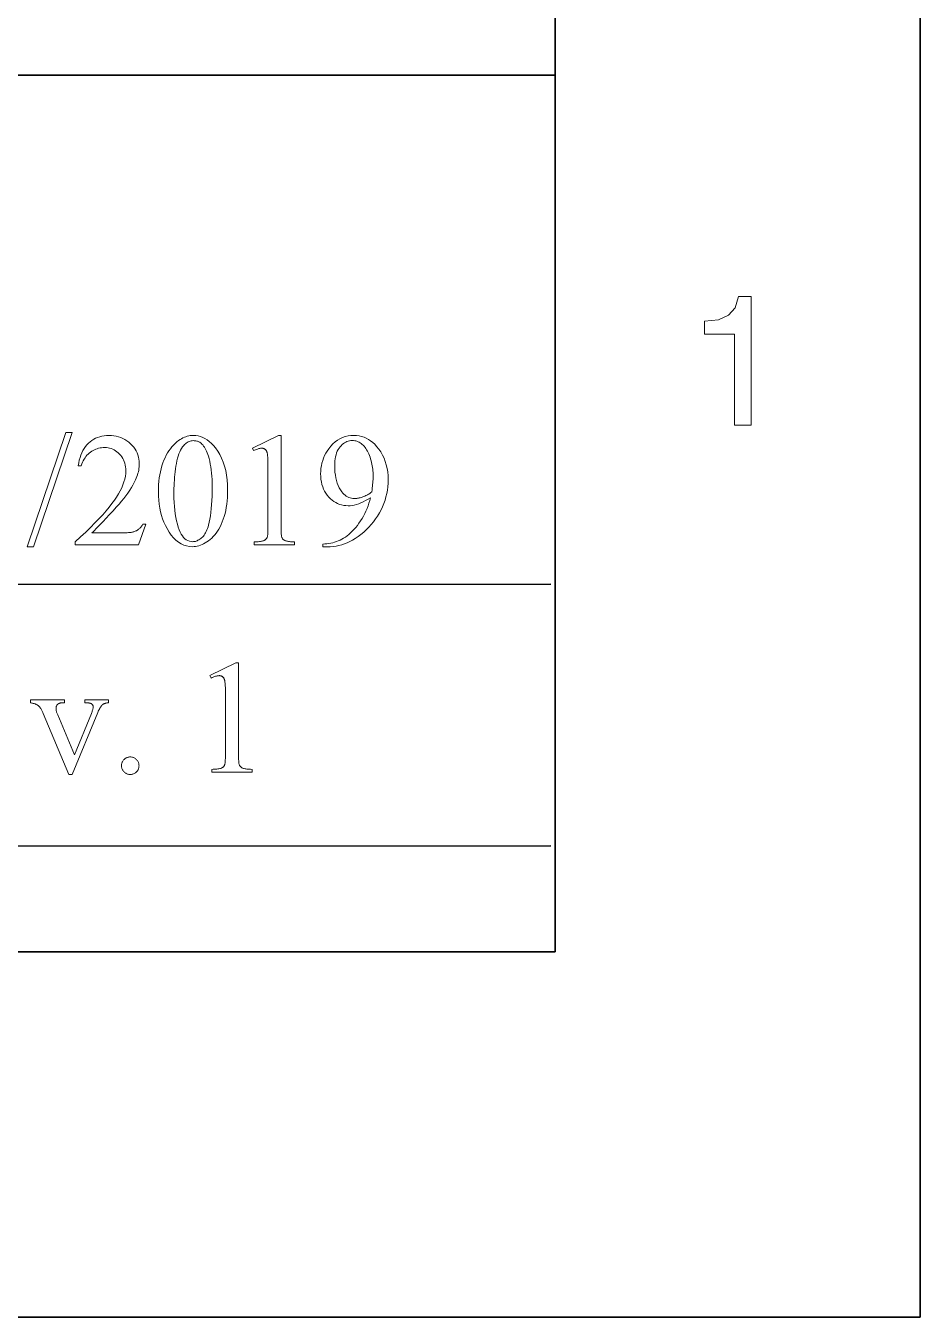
# Model space of a CAD drawing. Extents: x 0 to 297, y 0 to 210.
# Drawn here: x 272.5 to 297, y 0 to 35.35 of the extents above; entities that cross this region are included whole.
import ezdxf

# ---------------------------------------------------------------- set-up
doc = ezdxf.new("R2010")
doc.units = 0

msp = doc.modelspace()

# ---------------------------------------------------------------- linework, layer by layer
at = {"color": 7, "lineweight": 35}
for p, q in [((296.999512, 0.000561), (296.999512, 209.999969)), ((287, 10), (287, 200)), ((287, 70), (287, 10)), ((162, 34), (287, 34)), ((162, 20), (286.882111, 20.066713)), ((162, 12.832358), (286.882111, 12.899072)), ((10, 10), (287, 10)), ((97, 10), (287, 10)), ((296.999512, 0.000561), (0.00002, 0.000561))]:
    msp.add_line(p, q, dxfattribs=at)
at = {"color": 7, "lineweight": 13}
for points in [[(291.909241, 24.416786), (292.368164, 24.416786), (292.368164, 27.942001), (292.025208, 27.942001), (291.934448, 27.634365), (291.752899, 27.427593), (291.475525, 27.306557), (291.092224, 27.266211), (291.092224, 26.90814), (291.909241, 26.90814)], [(273.767426, 24.219904), (272.705414, 21.083639), (272.532379, 21.083639), (273.59436, 24.219904)], [(275.787598, 21.708729), (275.582123, 21.144201), (273.851776, 21.144201), (273.851776, 21.22423), (273.999939, 21.360971), (274.139099, 21.492607), (274.269196, 21.619141), (274.390259, 21.740568), (274.502258, 21.85689), (274.605255, 21.968109), (274.699188, 22.074223), (274.784088, 22.175232), (274.859924, 22.271137), (274.926758, 22.361937), (274.985931, 22.449429), (275.038879, 22.535406), (275.085602, 22.619867), (275.126099, 22.702816), (275.160339, 22.784252), (275.188385, 22.864172), (275.210175, 22.942579), (275.225739, 23.019472), (275.235107, 23.094851), (275.23822, 23.168715), (275.236511, 23.223524), (275.231384, 23.276342), (275.222839, 23.327171), (275.210876, 23.376011), (275.195496, 23.422859), (275.176697, 23.46772), (275.15448, 23.51059), (275.128845, 23.551468), (275.099792, 23.590359), (275.067352, 23.627258), (275.032501, 23.661367), (274.996307, 23.691887), (274.958771, 23.718815), (274.919922, 23.742153), (274.8797, 23.761902), (274.838165, 23.778059), (274.795258, 23.790625), (274.751038, 23.799601), (274.705444, 23.804987), (274.658539, 23.806782), (274.615723, 23.805517), (274.573792, 23.801722), (274.532745, 23.795395), (274.492615, 23.786537), (274.453339, 23.77515), (274.414948, 23.76123), (274.377472, 23.744781), (274.340851, 23.725801), (274.305115, 23.704292), (274.270294, 23.68025), (274.236816, 23.653765), (274.205109, 23.624922), (274.175201, 23.593721), (274.147095, 23.560163), (274.120789, 23.524248), (274.096252, 23.485975), (274.073547, 23.445343), (274.052612, 23.402355), (274.033478, 23.35701), (274.016144, 23.309305), (273.936127, 23.309305), (273.948639, 23.387474), (273.964539, 23.461924), (273.983856, 23.532652), (274.006531, 23.599659), (274.032654, 23.662947), (274.062134, 23.722515), (274.095032, 23.77836), (274.131317, 23.830488), (274.17099, 23.878895), (274.21405, 23.92358), (274.259949, 23.964266), (274.308044, 24.000668), (274.358398, 24.032787), (274.41098, 24.060625), (274.465759, 24.084179), (274.522797, 24.103451), (274.582062, 24.118441), (274.643524, 24.129147), (274.707245, 24.135571), (274.773193, 24.137712), (274.843384, 24.13542), (274.911224, 24.128542), (274.976685, 24.117077), (275.039825, 24.101028), (275.100586, 24.080395), (275.158997, 24.055174), (275.215057, 24.02537), (275.268738, 23.990978), (275.320099, 23.952002), (275.36908, 23.90844), (275.41449, 23.861765), (275.455109, 23.813444), (275.490967, 23.763481), (275.522034, 23.711872), (275.548309, 23.658621), (275.569824, 23.603725), (275.586578, 23.547186), (275.598511, 23.489002), (275.605682, 23.429176), (275.608063, 23.367704), (275.607025, 23.323149), (275.603912, 23.278591), (275.598724, 23.234035), (275.591461, 23.18948), (275.582123, 23.144922), (275.570709, 23.100365), (275.55719, 23.055809), (275.541626, 23.011253), (275.523987, 22.966696), (275.504242, 22.922138), (275.470245, 22.851648), (275.432281, 22.780336), (275.39032, 22.708202), (275.34436, 22.635246), (275.294434, 22.561468), (275.24054, 22.48687), (275.182678, 22.411448), (275.120819, 22.335203), (275.054962, 22.258139), (274.985138, 22.18025), (274.88147, 22.067259), (274.785889, 21.96361), (274.698395, 21.869307), (274.619019, 21.784346), (274.547699, 21.708729), (274.484467, 21.642456), (274.429321, 21.585527), (274.382294, 21.537943), (274.343323, 21.499702), (274.312469, 21.470806), (275.078156, 21.470806), (275.123474, 21.470978), (275.166016, 21.471498), (275.20575, 21.472363), (275.242706, 21.473574), (275.276886, 21.475132), (275.308258, 21.477036), (275.336823, 21.479284), (275.36261, 21.48188), (275.38562, 21.484821), (275.405853, 21.48811), (275.424469, 21.491926), (275.442749, 21.496458), (275.460632, 21.501703), (275.47818, 21.507662), (275.495331, 21.514334), (275.512115, 21.521721), (275.528564, 21.529821), (275.544617, 21.538635), (275.560303, 21.548162), (275.575623, 21.558405), (275.590576, 21.569447), (275.605133, 21.581375), (275.619293, 21.594191), (275.633087, 21.607893), (275.646454, 21.622482), (275.659454, 21.637959), (275.672089, 21.65432), (275.684296, 21.67157), (275.696136, 21.689707), (275.707581, 21.708729)], [(276.1315, 22.593372), (276.133026, 22.692337), (276.137573, 22.788513), (276.145142, 22.881897), (276.155731, 22.972492), (276.169373, 23.060297), (276.186005, 23.145311), (276.205688, 23.227535), (276.228394, 23.306969), (276.25415, 23.383614), (276.282898, 23.457468), (276.314178, 23.528076), (276.347443, 23.594986), (276.382721, 23.658199), (276.419952, 23.717712), (276.459198, 23.773527), (276.500427, 23.825644), (276.54364, 23.874062), (276.588837, 23.918779), (276.636047, 23.959799), (276.685211, 23.997122), (276.724274, 24.023834), (276.763611, 24.047733), (276.803192, 24.068823), (276.843018, 24.087099), (276.883118, 24.102564), (276.923492, 24.115217), (276.964111, 24.125059), (277.004974, 24.132088), (277.046143, 24.136307), (277.087524, 24.137712), (277.154327, 24.134274), (277.219727, 24.123957), (277.283752, 24.10676), (277.346375, 24.082687), (277.407654, 24.051735), (277.467499, 24.013905), (277.526001, 23.969198), (277.583099, 23.917612), (277.638824, 23.859146), (277.693146, 23.793804), (277.756836, 23.705557), (277.813843, 23.611252), (277.864136, 23.510891), (277.907715, 23.404476), (277.94458, 23.292002), (277.974762, 23.173473), (277.99823, 23.048887), (278.014984, 22.918245), (278.025055, 22.781548), (278.028412, 22.638794), (278.026947, 22.538239), (278.022522, 22.440754), (278.015167, 22.346342), (278.004883, 22.255001), (277.991638, 22.166733), (277.975464, 22.081533), (277.956329, 21.999407), (277.934265, 21.920351), (277.909271, 21.844368), (277.881317, 21.771454), (277.851105, 21.702034), (277.819244, 21.63653), (277.785767, 21.57494), (277.750671, 21.517265), (277.713959, 21.463505), (277.675629, 21.41366), (277.635681, 21.367731), (277.594086, 21.325716), (277.550873, 21.287615), (277.506042, 21.253429), (277.460571, 21.222813), (277.415436, 21.195419), (277.370605, 21.171249), (277.326111, 21.150301), (277.281921, 21.132576), (277.238068, 21.118073), (277.19455, 21.106792), (277.151337, 21.098736), (277.108459, 21.093903), (277.065887, 21.092291), (276.983368, 21.097244), (276.903687, 21.112103), (276.826782, 21.136869), (276.752716, 21.171541), (276.681427, 21.21612), (276.612976, 21.270603), (276.547333, 21.334995), (276.484497, 21.409292), (276.424469, 21.493494), (276.367279, 21.587605), (276.322479, 21.672802), (276.282379, 21.761417), (276.24704, 21.853451), (276.21637, 21.948902), (276.19046, 22.04777), (276.16922, 22.150055), (276.15271, 22.255758), (276.14093, 22.36488), (276.13385, 22.477417)], [(278.705414, 23.789478), (279.419189, 24.137712), (279.49054, 24.137712), (279.49054, 21.661144), (279.490753, 21.613689), (279.491364, 21.569954), (279.492401, 21.52994), (279.493835, 21.493647), (279.495697, 21.461073), (279.497955, 21.432219), (279.50061, 21.407085), (279.503693, 21.385672), (279.507202, 21.367979), (279.511108, 21.354006), (279.515656, 21.342175), (279.521088, 21.330906), (279.527435, 21.3202), (279.534637, 21.310055), (279.542725, 21.300474), (279.551727, 21.291454), (279.561584, 21.282997), (279.572357, 21.275103), (279.584015, 21.267771), (279.596527, 21.261), (279.61087, 21.254793), (279.627869, 21.249147), (279.647552, 21.244064), (279.669891, 21.239544), (279.694946, 21.235586), (279.722687, 21.232189), (279.753082, 21.229357), (279.786194, 21.227085), (279.82196, 21.225376), (279.860413, 21.22423), (279.860413, 21.144201), (278.757324, 21.144201), (278.757324, 21.22423), (278.797363, 21.225367), (278.834503, 21.227041), (278.868652, 21.229259), (278.899902, 21.232018), (278.928192, 21.235315), (278.953552, 21.239155), (278.975952, 21.243534), (278.995422, 21.248455), (279.011932, 21.253916), (279.025513, 21.259918), (279.037262, 21.266407), (279.048279, 21.273329), (279.058563, 21.280684), (279.068085, 21.288469), (279.076904, 21.296688), (279.084961, 21.30534), (279.092285, 21.314425), (279.098877, 21.323942), (279.104736, 21.333891), (279.109863, 21.344273), (279.11441, 21.356981), (279.118439, 21.373905), (279.122009, 21.395048), (279.125092, 21.420408), (279.127716, 21.449987), (279.129852, 21.483784), (279.131531, 21.521797), (279.132721, 21.564028), (279.133423, 21.610477), (279.133667, 21.661144), (279.133667, 23.244417), (279.133453, 23.306149), (279.132813, 23.363293), (279.131714, 23.415852), (279.130219, 23.463827), (279.128265, 23.507215), (279.125885, 23.546019), (279.123077, 23.580236), (279.119812, 23.609869), (279.11615, 23.634914), (279.11203, 23.655376), (279.108765, 23.668852), (279.10498, 23.681591), (279.100708, 23.693596), (279.095947, 23.704865), (279.090668, 23.715399), (279.0849, 23.725197), (279.078644, 23.734259), (279.071899, 23.742586), (279.064636, 23.750177), (279.056885, 23.757034), (279.048706, 23.763199), (279.040222, 23.768715), (279.031403, 23.773581), (279.022278, 23.7778), (279.012817, 23.781368), (279.003021, 23.784288), (278.99292, 23.786558), (278.982483, 23.788181), (278.97171, 23.789154), (278.960632, 23.789478), (278.944, 23.788809), (278.926117, 23.786797), (278.906982, 23.783443), (278.886566, 23.778751), (278.864929, 23.772717), (278.84201, 23.765341), (278.817871, 23.756624), (278.79245, 23.746567), (278.765778, 23.735167), (278.737854, 23.722427)], [(280.634766, 21.083639), (280.634766, 21.163668), (280.690613, 21.165754), (280.745667, 21.170286), (280.799957, 21.177261), (280.853455, 21.186682), (280.906189, 21.198545), (280.95816, 21.212852), (281.009338, 21.229605), (281.059723, 21.2488), (281.109344, 21.270441), (281.158173, 21.294525), (281.206482, 21.321724), (281.254425, 21.352709), (281.302063, 21.387478), (281.349396, 21.426033), (281.396362, 21.468372), (281.443054, 21.514498), (281.48938, 21.564407), (281.5354, 21.618101), (281.581085, 21.675583), (281.626465, 21.736847), (281.670288, 21.800632), (281.711365, 21.865671), (281.749725, 21.931967), (281.785309, 21.999516), (281.818146, 22.068317), (281.848236, 22.138376), (281.87561, 22.209688), (281.900208, 22.282255), (281.922058, 22.356075), (281.941162, 22.431152), (281.873901, 22.389645), (281.807922, 22.352507), (281.743256, 22.319738), (281.679871, 22.29134), (281.617798, 22.267309), (281.557037, 22.247648), (281.497559, 22.232355), (281.439362, 22.221432), (281.382477, 22.214878), (281.326904, 22.212694), (281.26593, 22.215084), (281.206726, 22.222254), (281.149292, 22.234205), (281.093628, 22.250935), (281.039764, 22.272446), (280.987671, 22.298737), (280.937317, 22.329807), (280.888763, 22.365658), (280.84198, 22.406288), (280.796967, 22.4517), (280.755066, 22.501068), (280.71756, 22.553574), (280.684448, 22.609215), (280.655762, 22.667994), (280.6315, 22.729908), (280.611664, 22.794958), (280.596191, 22.863146), (280.585175, 22.934467), (280.578552, 23.008926), (280.576355, 23.086523), (280.578552, 23.16268), (280.585175, 23.23715), (280.596191, 23.309933), (280.611664, 23.381029), (280.6315, 23.450438), (280.655762, 23.51816), (280.684448, 23.584194), (280.71756, 23.648542), (280.755066, 23.711201), (280.796967, 23.772175), (280.851807, 23.841627), (280.909882, 23.903769), (280.971191, 23.958599), (281.035767, 24.006119), (281.103577, 24.046328), (281.174622, 24.079226), (281.248932, 24.104815), (281.326447, 24.123091), (281.407257, 24.134056), (281.491272, 24.137712), (281.562469, 24.134727), (281.631592, 24.125772), (281.698669, 24.110847), (281.763641, 24.089954), (281.826538, 24.063091), (281.88736, 24.030258), (281.946106, 23.991455), (282.002777, 23.946682), (282.057373, 23.895939), (282.109863, 23.839226), (282.169861, 23.763523), (282.223572, 23.684361), (282.270935, 23.601736), (282.311981, 23.51565), (282.34671, 23.426105), (282.375153, 23.333097), (282.397247, 23.236631), (282.413025, 23.136703), (282.422516, 23.033314), (282.425659, 22.926464), (282.423279, 22.829359), (282.416077, 22.733574), (282.404053, 22.639107), (282.387268, 22.545959), (282.365631, 22.454132), (282.339233, 22.363625), (282.308014, 22.274435), (282.272003, 22.186565), (282.231201, 22.100016), (282.185577, 22.014786), (282.135681, 21.931652), (282.082031, 21.851397), (282.024597, 21.774017), (281.963409, 21.699514), (281.898438, 21.62789), (281.829742, 21.559139), (281.757263, 21.493267), (281.681, 21.430271), (281.601013, 21.370153), (281.517242, 21.31291), (281.44696, 21.269348), (281.375427, 21.230373), (281.302643, 21.195982), (281.228607, 21.166176), (281.15332, 21.140957), (281.076782, 21.120323), (280.998962, 21.104273), (280.919922, 21.09281), (280.8396, 21.085932), (280.758026, 21.083639)], [(276.55545, 22.539299), (276.556946, 22.420403), (276.561401, 22.30596), (276.568878, 22.195974), (276.579315, 22.090445), (276.592743, 21.98937), (276.609161, 21.892752), (276.628571, 21.800589), (276.65097, 21.712881), (276.676331, 21.629631), (276.704681, 21.550835), (276.73056, 21.489601), (276.75885, 21.434814), (276.789551, 21.386473), (276.822693, 21.344576), (276.858246, 21.309126), (276.89624, 21.280121), (276.936646, 21.257561), (276.979462, 21.241447), (277.024719, 21.231779), (277.072388, 21.228556), (277.095825, 21.229605), (277.119446, 21.232752), (277.14325, 21.237997), (277.167206, 21.24534), (277.191345, 21.254782), (277.215668, 21.266321), (277.240143, 21.279959), (277.264801, 21.295694), (277.289642, 21.313528), (277.314636, 21.333458), (277.339111, 21.355856), (277.362396, 21.381086), (277.38446, 21.409151), (277.405304, 21.440048), (277.424957, 21.47378), (277.443359, 21.510344), (277.460602, 21.549742), (277.476593, 21.591974), (277.491394, 21.637039), (277.504974, 21.684937), (277.523865, 21.762392), (277.540802, 21.845945), (277.555725, 21.9356), (277.568665, 22.031353), (277.57959, 22.133205), (277.588562, 22.241159), (277.59552, 22.355211), (277.600494, 22.475363), (277.603485, 22.601612), (277.604462, 22.733963), (277.603424, 22.832659), (277.600311, 22.928022), (277.595123, 23.020056), (277.58786, 23.108757), (277.578522, 23.19413), (277.567078, 23.276169), (277.553589, 23.354879), (277.538025, 23.430258), (277.520386, 23.502304), (277.500641, 23.571022), (277.484619, 23.61932), (277.467682, 23.664721), (277.449829, 23.707222), (277.431091, 23.746826), (277.411438, 23.783531), (277.390869, 23.817337), (277.369385, 23.848246), (277.346985, 23.876255), (277.3237, 23.901367), (277.2995, 23.92358), (277.281403, 23.937143), (277.262543, 23.949276), (277.242981, 23.959984), (277.222656, 23.969263), (277.20163, 23.977114), (277.17984, 23.983538), (277.157318, 23.988535), (277.134064, 23.992104), (277.110077, 23.994244), (277.085358, 23.994959), (277.056274, 23.993639), (277.027832, 23.989681), (277.000031, 23.983084), (276.9729, 23.973848), (276.946381, 23.961973), (276.920532, 23.94746), (276.895355, 23.930307), (276.870789, 23.910517), (276.846893, 23.888088), (276.823639, 23.863018), (276.793488, 23.825058), (276.76532, 23.78299), (276.739166, 23.736811), (276.714966, 23.686523), (276.69278, 23.632124), (276.672577, 23.573618), (276.654388, 23.511), (276.638153, 23.444273), (276.623932, 23.373436), (276.611694, 23.298491), (276.600983, 23.221598), (276.591431, 23.144922), (276.583008, 23.068462), (276.575684, 22.992218), (276.569489, 22.916191), (276.564453, 22.84038), (276.560516, 22.764786), (276.557678, 22.689407), (276.556, 22.614244)], [(281.975769, 22.591209), (281.983185, 22.64632), (281.989777, 22.699183), (281.995636, 22.749796), (282.000702, 22.798159), (282.004974, 22.844273), (282.008484, 22.888138), (282.0112, 22.929752), (282.013153, 22.969118), (282.014313, 23.006235), (282.014709, 23.041101), (282.013977, 23.083397), (282.011841, 23.126364), (282.00827, 23.170002), (282.003296, 23.21431), (281.996857, 23.259287), (281.989014, 23.304937), (281.979736, 23.351255), (281.969025, 23.398247), (281.956879, 23.445906), (281.943329, 23.494238), (281.928467, 23.541767), (281.912415, 23.587029), (281.895142, 23.630016), (281.876709, 23.670732), (281.857086, 23.709179), (281.836273, 23.745354), (281.81427, 23.779259), (281.791046, 23.810892), (281.766663, 23.840254), (281.741089, 23.867344), (281.714569, 23.892002), (281.687317, 23.914064), (281.659363, 23.933531), (281.630707, 23.950401), (281.601318, 23.964678), (281.571228, 23.976357), (281.540405, 23.985441), (281.508881, 23.99193), (281.476654, 23.995823), (281.443695, 23.997122), (281.40567, 23.99539), (281.368591, 23.9902), (281.332458, 23.981548), (281.297302, 23.969437), (281.263092, 23.953861), (281.229828, 23.934828), (281.19751, 23.912334), (281.166138, 23.886379), (281.135742, 23.856962), (281.106262, 23.824085), (281.078735, 23.787792), (281.054108, 23.748123), (281.032349, 23.70508), (281.013519, 23.658665), (280.997589, 23.608873), (280.984528, 23.555708), (280.974396, 23.499168), (280.967163, 23.439255), (280.962799, 23.375967), (280.961365, 23.309305), (280.963287, 23.22002), (280.969055, 23.134712), (280.978668, 23.053387), (280.992157, 22.97604), (281.009491, 22.902672), (281.03064, 22.833286), (281.055695, 22.767878), (281.084564, 22.706451), (281.117279, 22.649002), (281.15387, 22.595535), (281.182617, 22.560192), (281.212677, 22.52857), (281.244049, 22.500668), (281.276703, 22.476486), (281.310669, 22.456026), (281.345917, 22.439283), (281.382477, 22.426264), (281.420319, 22.416962), (281.459473, 22.411383), (281.499939, 22.409523), (281.520203, 22.409998), (281.541199, 22.411425), (281.562927, 22.413805), (281.585419, 22.417135), (281.608612, 22.421417), (281.632568, 22.426653), (281.657227, 22.432838), (281.682648, 22.439976), (281.708801, 22.448065), (281.735687, 22.457108), (281.762604, 22.467012), (281.788879, 22.477697), (281.814514, 22.489162), (281.839508, 22.501404), (281.863831, 22.514425), (281.887512, 22.528225), (281.910553, 22.542803), (281.932953, 22.558159), (281.954681, 22.574295)], [(277.540436, 17.561905), (278.254211, 17.910139), (278.325592, 17.910139), (278.325592, 15.433571), (278.325775, 15.386116), (278.326416, 15.342381), (278.327423, 15.302367), (278.328857, 15.266072), (278.330719, 15.233499), (278.332977, 15.204645), (278.335632, 15.179512), (278.338745, 15.158098), (278.342224, 15.140406), (278.34613, 15.126433), (278.350677, 15.114602), (278.35611, 15.103333), (278.362457, 15.092627), (278.369659, 15.082482), (278.377747, 15.072901), (278.386749, 15.063881), (278.396606, 15.055424), (278.407379, 15.047529), (278.419037, 15.040196), (278.431549, 15.033426), (278.445892, 15.027219), (278.462891, 15.021574), (278.482574, 15.016491), (278.504944, 15.011971), (278.529968, 15.008012), (278.557709, 15.004617), (278.588104, 15.001782), (278.621216, 14.999512), (278.656982, 14.997803), (278.695435, 14.996656), (278.695435, 14.916628), (277.592346, 14.916628), (277.592346, 14.996656), (277.632385, 14.997792), (277.669525, 14.999469), (277.703674, 15.001685), (277.734924, 15.004443), (277.763214, 15.007742), (277.788574, 15.011581), (277.810974, 15.015961), (277.830444, 15.020882), (277.846954, 15.026343), (277.860535, 15.032345), (277.872284, 15.038834), (277.883301, 15.045755), (277.893585, 15.053109), (277.903107, 15.060896), (277.911926, 15.069116), (277.919983, 15.077767), (277.927307, 15.086851), (277.933899, 15.096369), (277.939789, 15.106318), (277.944916, 15.1167), (277.949432, 15.129407), (277.953461, 15.146332), (277.957031, 15.167475), (277.960114, 15.192836), (277.962738, 15.222414), (277.964874, 15.256209), (277.966553, 15.294224), (277.967743, 15.336454), (277.968445, 15.382904), (277.968689, 15.433571), (277.968689, 17.016844), (277.968475, 17.078575), (277.967834, 17.135719), (277.966736, 17.188278), (277.96524, 17.236254), (277.963287, 17.279642), (277.960907, 17.318445), (277.958099, 17.352663), (277.954865, 17.382296), (277.951172, 17.407341), (277.947052, 17.427803), (277.943787, 17.441278), (277.940002, 17.454018), (277.93573, 17.466022), (277.930969, 17.477291), (277.92572, 17.487825), (277.919952, 17.497623), (277.913666, 17.506685), (277.906921, 17.515013), (277.899658, 17.522604), (277.891907, 17.529461), (277.883759, 17.535625), (277.875244, 17.541142), (277.866455, 17.546007), (277.8573, 17.550226), (277.847839, 17.553795), (277.838043, 17.556715), (277.827942, 17.558985), (277.817505, 17.560608), (277.806732, 17.561581), (277.795654, 17.561905), (277.779022, 17.561235), (277.761139, 17.559223), (277.742004, 17.55587), (277.721588, 17.551178), (277.699951, 17.545143), (277.677032, 17.537767), (277.652893, 17.529051), (277.627472, 17.518993), (277.6008, 17.507593), (277.572876, 17.494854)], [(272.628387, 16.897882), (273.560608, 16.897882), (273.560608, 16.817854), (273.500061, 16.817854), (273.483582, 16.817442), (273.467926, 16.81621), (273.453033, 16.814156), (273.438965, 16.811277), (273.42572, 16.807579), (273.413239, 16.803059), (273.401581, 16.797716), (273.390686, 16.791552), (273.380615, 16.784565), (273.371368, 16.776758), (273.362946, 16.768257), (273.355408, 16.759193), (273.348755, 16.749569), (273.342987, 16.739382), (273.338104, 16.728632), (273.334106, 16.717319), (273.331024, 16.705444), (273.328796, 16.693008), (273.327454, 16.68001), (273.327026, 16.666447), (273.327484, 16.651026), (273.328827, 16.635042), (273.331116, 16.618496), (273.33429, 16.601387), (273.338379, 16.583715), (273.343384, 16.565481), (273.349274, 16.546686), (273.356079, 16.527327), (273.3638, 16.507406), (273.372437, 16.486923), (273.83316, 15.392475), (274.296021, 16.528019), (274.305481, 16.551661), (274.313934, 16.574133), (274.321381, 16.595438), (274.32785, 16.615576), (274.333344, 16.634544), (274.337799, 16.652346), (274.341278, 16.668978), (274.343781, 16.684443), (274.345276, 16.69874), (274.345764, 16.71187), (274.345581, 16.717817), (274.345062, 16.723549), (274.344208, 16.729065), (274.342987, 16.734364), (274.341431, 16.739447), (274.339539, 16.744314), (274.33728, 16.748964), (274.334686, 16.753397), (274.331757, 16.757616), (274.328461, 16.761618), (274.323578, 16.7679), (274.31842, 16.773773), (274.313019, 16.779234), (274.307343, 16.784285), (274.301422, 16.788923), (274.295227, 16.793152), (274.288788, 16.79697), (274.282104, 16.800377), (274.275116, 16.803373), (274.267914, 16.805958), (274.259796, 16.808218), (274.250153, 16.81024), (274.239014, 16.812025), (274.226379, 16.81357), (274.212219, 16.81488), (274.196533, 16.81595), (274.179321, 16.816782), (274.160614, 16.817377), (274.140381, 16.817734), (274.118652, 16.817854), (274.118652, 16.897882), (274.765381, 16.897882), (274.765381, 16.817854), (274.743561, 16.815842), (274.723145, 16.813269), (274.704132, 16.810131), (274.686462, 16.806433), (274.670197, 16.802172), (274.655334, 16.797348), (274.641815, 16.791964), (274.62973, 16.786015), (274.618988, 16.779505), (274.60965, 16.772432), (274.594666, 16.758589), (274.579956, 16.743015), (274.565582, 16.725712), (274.551514, 16.706678), (274.53772, 16.685913), (274.524261, 16.66342), (274.511078, 16.639194), (274.498199, 16.613239), (274.485657, 16.585554), (274.473389, 16.556137), (273.770416, 14.856066), (273.681732, 14.856066), (272.974457, 16.528019), (272.964996, 16.55072), (272.955597, 16.5721), (272.946289, 16.592161), (272.937073, 16.610903), (272.927948, 16.628326), (272.918915, 16.644428), (272.909973, 16.659212), (272.901093, 16.672676), (272.892303, 16.684822), (272.883606, 16.695648), (272.874725, 16.70565), (272.865356, 16.71533), (272.85553, 16.724686), (272.845215, 16.733715), (272.834412, 16.74242), (272.823151, 16.750803), (272.811401, 16.75886), (272.799164, 16.766592), (272.786469, 16.774), (272.773315, 16.781084), (272.765228, 16.784956), (272.755737, 16.788784), (272.744812, 16.792568), (272.732483, 16.79631), (272.718689, 16.800009), (272.703491, 16.803665), (272.686859, 16.807276), (272.668793, 16.810846), (272.649292, 16.814371), (272.628387, 16.817854)], [(275.360199, 15.336239), (275.380188, 15.335536), (275.399536, 15.333426), (275.418274, 15.329912), (275.43631, 15.324991), (275.453735, 15.318665), (275.47049, 15.310932), (275.486603, 15.301794), (275.502075, 15.291249), (275.516876, 15.279299), (275.531067, 15.265943), (275.54422, 15.251592), (275.555969, 15.236657), (275.566345, 15.221138), (275.575348, 15.205034), (275.582977, 15.188348), (275.589203, 15.171077), (275.594055, 15.153221), (275.597504, 15.134782), (275.599579, 15.115759), (275.600281, 15.096152), (275.599579, 15.076545), (275.597473, 15.057522), (275.593933, 15.039083), (275.58902, 15.021228), (275.582703, 15.003957), (275.574951, 14.987269), (275.565826, 14.971167), (275.555298, 14.955647), (275.543335, 14.940712), (275.529968, 14.926361), (275.515625, 14.913005), (275.500702, 14.901054), (275.485168, 14.890511), (275.469055, 14.881371), (275.452393, 14.873639), (275.43512, 14.867312), (275.417267, 14.862392), (275.398804, 14.858877), (275.379791, 14.856769), (275.360199, 14.856066), (275.340576, 14.856769), (275.321564, 14.858877), (275.303131, 14.862392), (275.285248, 14.867312), (275.268005, 14.873639), (275.251312, 14.881371), (275.235199, 14.890511), (275.219696, 14.901054), (275.204742, 14.913005), (275.190399, 14.926361), (275.177032, 14.940712), (275.1651, 14.955647), (275.154541, 14.971167), (275.145416, 14.987269), (275.137665, 15.003957), (275.131348, 15.021228), (275.126434, 15.039083), (275.122925, 15.057522), (275.120789, 15.076545), (275.120087, 15.096152), (275.120789, 15.116159), (275.122925, 15.135517), (275.126434, 15.154227), (275.131348, 15.172288), (275.137665, 15.189699), (275.145416, 15.206462), (275.154541, 15.222576), (275.1651, 15.238041), (275.177032, 15.252857), (275.190399, 15.267024), (275.204742, 15.280175), (275.219696, 15.291942), (275.235199, 15.302323), (275.251312, 15.311321), (275.268005, 15.318935), (275.285248, 15.325164), (275.303131, 15.330009), (275.321564, 15.33347), (275.340576, 15.335546)]]:
    msp.add_lwpolyline(points, close=True, dxfattribs=at)

doc.saveas('drawing.dxf')
